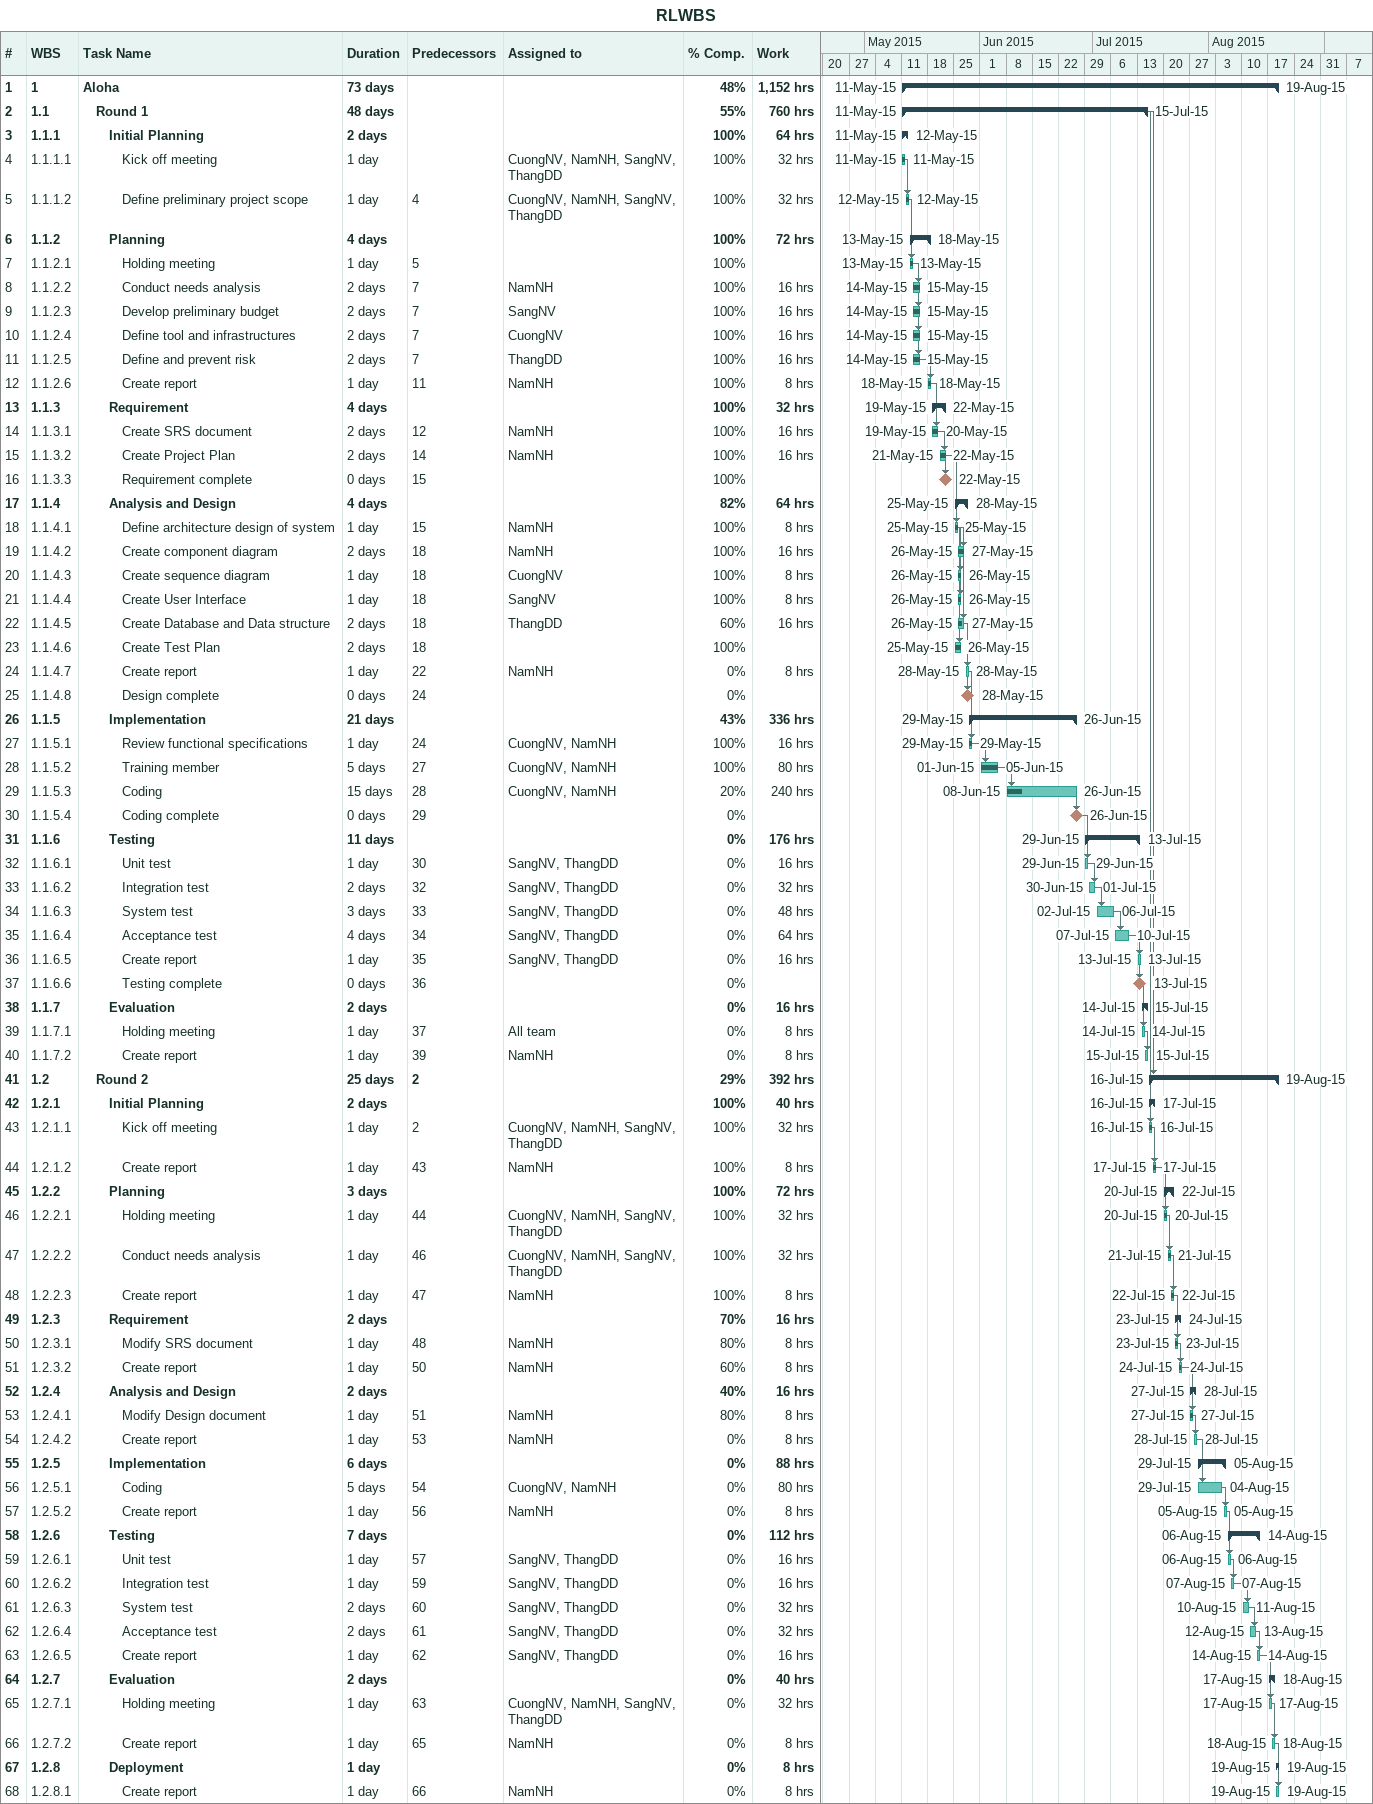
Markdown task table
RLWBS

| ID | WBS | Task | Duration | Start | Finish | Predecessors | Resources | % complete | Work (h) |
|---|---|---|---|---|---|---|---|---|---|
| 1 | 1 | **Aloha** | 73d | 2015-05-11 | 2015-08-19 |  |  | 48 | 1152 |
| 2 | 1.1 | **Round 1** | 48d | 2015-05-11 | 2015-07-15 |  |  | 55 | 760 |
| 3 | 1.1.1 | **Initial Planning** | 2d | 2015-05-11 | 2015-05-12 |  |  | 100 | 64 |
| 4 | 1.1.1.1 | Kick off meeting | 1d | 2015-05-11 | 2015-05-11 |  | CuongNV, NamNH, SangNV, ThangDD | 100 | 32 |
| 5 | 1.1.1.2 | Define preliminary project scope | 1d | 2015-05-12 | 2015-05-12 | 4 | CuongNV, NamNH, SangNV, ThangDD | 100 | 32 |
| 6 | 1.1.2 | **Planning** | 4d | 2015-05-13 | 2015-05-18 |  |  | 100 | 72 |
| 7 | 1.1.2.1 | Holding meeting | 1d | 2015-05-13 | 2015-05-13 | 5 |  | 100 |  |
| 8 | 1.1.2.2 | Conduct needs analysis | 2d | 2015-05-14 | 2015-05-15 | 7 | NamNH | 100 | 16 |
| 9 | 1.1.2.3 | Develop preliminary budget | 2d | 2015-05-14 | 2015-05-15 | 7 | SangNV | 100 | 16 |
| 10 | 1.1.2.4 | Define tool and infrastructures | 2d | 2015-05-14 | 2015-05-15 | 7 | CuongNV | 100 | 16 |
| 11 | 1.1.2.5 | Define and prevent risk | 2d | 2015-05-14 | 2015-05-15 | 7 | ThangDD | 100 | 16 |
| 12 | 1.1.2.6 | Create report | 1d | 2015-05-18 | 2015-05-18 | 11 | NamNH | 100 | 8 |
| 13 | 1.1.3 | **Requirement** | 4d | 2015-05-19 | 2015-05-22 |  |  | 100 | 32 |
| 14 | 1.1.3.1 | Create SRS document | 2d | 2015-05-19 | 2015-05-20 | 12 | NamNH | 100 | 16 |
| 15 | 1.1.3.2 | Create Project Plan | 2d | 2015-05-21 | 2015-05-22 | 14 | NamNH | 100 | 16 |
| 16 | 1.1.3.3 | Requirement complete | 0d | 2015-05-22 | 2015-05-22 | 15 |  | 100 |  |
| 17 | 1.1.4 | **Analysis and Design** | 4d | 2015-05-25 | 2015-05-28 |  |  | 82 | 64 |
| 18 | 1.1.4.1 | Define architecture design of system | 1d | 2015-05-25 | 2015-05-25 | 15 | NamNH | 100 | 8 |
| 19 | 1.1.4.2 | Create component diagram | 2d | 2015-05-26 | 2015-05-27 | 18 | NamNH | 100 | 16 |
| 20 | 1.1.4.3 | Create sequence diagram | 1d | 2015-05-26 | 2015-05-26 | 18 | CuongNV | 100 | 8 |
| 21 | 1.1.4.4 | Create User Interface | 1d | 2015-05-26 | 2015-05-26 | 18 | SangNV | 100 | 8 |
| 22 | 1.1.4.5 | Create Database and Data structure | 2d | 2015-05-26 | 2015-05-27 | 18 | ThangDD | 60 | 16 |
| 23 | 1.1.4.6 | Create Test Plan | 2d | 2015-05-25 | 2015-05-26 | 18 |  | 100 |  |
| 24 | 1.1.4.7 | Create report | 1d | 2015-05-28 | 2015-05-28 | 22 | NamNH | 0 | 8 |
| 25 | 1.1.4.8 | Design complete | 0d | 2015-05-28 | 2015-05-28 | 24 |  | 0 |  |
| 26 | 1.1.5 | **Implementation** | 21d | 2015-05-29 | 2015-06-26 |  |  | 43 | 336 |
| 27 | 1.1.5.1 | Review functional specifications | 1d | 2015-05-29 | 2015-05-29 | 24 | CuongNV, NamNH | 100 | 16 |
| 28 | 1.1.5.2 | Training member | 5d | 2015-06-01 | 2015-06-05 | 27 | CuongNV, NamNH | 100 | 80 |
| 29 | 1.1.5.3 | Coding | 15d | 2015-06-08 | 2015-06-26 | 28 | CuongNV, NamNH | 20 | 240 |
| 30 | 1.1.5.4 | Coding complete | 0d | 2015-06-26 | 2015-06-26 | 29 |  | 0 |  |
| 31 | 1.1.6 | **Testing** | 11d | 2015-06-29 | 2015-07-13 |  |  | 0 | 176 |
| 32 | 1.1.6.1 | Unit test | 1d | 2015-06-29 | 2015-06-29 | 30 | SangNV, ThangDD | 0 | 16 |
| 33 | 1.1.6.2 | Integration test | 2d | 2015-06-30 | 2015-07-01 | 32 | SangNV, ThangDD | 0 | 32 |
| 34 | 1.1.6.3 | System test | 3d | 2015-07-02 | 2015-07-06 | 33 | SangNV, ThangDD | 0 | 48 |
| 35 | 1.1.6.4 | Acceptance test | 4d | 2015-07-07 | 2015-07-10 | 34 | SangNV, ThangDD | 0 | 64 |
| 36 | 1.1.6.5 | Create report | 1d | 2015-07-13 | 2015-07-13 | 35 | SangNV, ThangDD | 0 | 16 |
| 37 | 1.1.6.6 | Testing complete | 0d | 2015-07-13 | 2015-07-13 | 36 |  | 0 |  |
| 38 | 1.1.7 | **Evaluation** | 2d | 2015-07-14 | 2015-07-15 |  |  | 0 | 16 |
| 39 | 1.1.7.1 | Holding meeting | 1d | 2015-07-14 | 2015-07-14 | 37 | All team | 0 | 8 |
| 40 | 1.1.7.2 | Create report | 1d | 2015-07-15 | 2015-07-15 | 39 | NamNH | 0 | 8 |
| 41 | 1.2 | **Round 2** | 25d | 2015-07-16 | 2015-08-19 | 2 |  | 29 | 392 |
| 42 | 1.2.1 | **Initial Planning** | 2d | 2015-07-16 | 2015-07-17 |  |  | 100 | 40 |
| 43 | 1.2.1.1 | Kick off meeting | 1d | 2015-07-16 | 2015-07-16 | 2 | CuongNV, NamNH, SangNV, ThangDD | 100 | 32 |
| 44 | 1.2.1.2 | Create report | 1d | 2015-07-17 | 2015-07-17 | 43 | NamNH | 100 | 8 |
| 45 | 1.2.2 | **Planning** | 3d | 2015-07-20 | 2015-07-22 |  |  | 100 | 72 |
| 46 | 1.2.2.1 | Holding meeting | 1d | 2015-07-20 | 2015-07-20 | 44 | CuongNV, NamNH, SangNV, ThangDD | 100 | 32 |
| 47 | 1.2.2.2 | Conduct needs analysis | 1d | 2015-07-21 | 2015-07-21 | 46 | CuongNV, NamNH, SangNV, ThangDD | 100 | 32 |
| 48 | 1.2.2.3 | Create report | 1d | 2015-07-22 | 2015-07-22 | 47 | NamNH | 100 | 8 |
| 49 | 1.2.3 | **Requirement** | 2d | 2015-07-23 | 2015-07-24 |  |  | 70 | 16 |
| 50 | 1.2.3.1 | Modify SRS document | 1d | 2015-07-23 | 2015-07-23 | 48 | NamNH | 80 | 8 |
| 51 | 1.2.3.2 | Create report | 1d | 2015-07-24 | 2015-07-24 | 50 | NamNH | 60 | 8 |
| 52 | 1.2.4 | **Analysis and Design** | 2d | 2015-07-27 | 2015-07-28 |  |  | 40 | 16 |
| 53 | 1.2.4.1 | Modify Design document | 1d | 2015-07-27 | 2015-07-27 | 51 | NamNH | 80 | 8 |
| 54 | 1.2.4.2 | Create report | 1d | 2015-07-28 | 2015-07-28 | 53 | NamNH | 0 | 8 |
| 55 | 1.2.5 | **Implementation** | 6d | 2015-07-29 | 2015-08-05 |  |  | 0 | 88 |
| 56 | 1.2.5.1 | Coding | 5d | 2015-07-29 | 2015-08-04 | 54 | CuongNV, NamNH | 0 | 80 |
| 57 | 1.2.5.2 | Create report | 1d | 2015-08-05 | 2015-08-05 | 56 | NamNH | 0 | 8 |
| 58 | 1.2.6 | **Testing** | 7d | 2015-08-06 | 2015-08-14 |  |  | 0 | 112 |
| 59 | 1.2.6.1 | Unit test | 1d | 2015-08-06 | 2015-08-06 | 57 | SangNV, ThangDD | 0 | 16 |
| 60 | 1.2.6.2 | Integration test | 1d | 2015-08-07 | 2015-08-07 | 59 | SangNV, ThangDD | 0 | 16 |
| 61 | 1.2.6.3 | System test | 2d | 2015-08-10 | 2015-08-11 | 60 | SangNV, ThangDD | 0 | 32 |
| 62 | 1.2.6.4 | Acceptance test | 2d | 2015-08-12 | 2015-08-13 | 61 | SangNV, ThangDD | 0 | 32 |
| 63 | 1.2.6.5 | Create report | 1d | 2015-08-14 | 2015-08-14 | 62 | SangNV, ThangDD | 0 | 16 |
| 64 | 1.2.7 | **Evaluation** | 2d | 2015-08-17 | 2015-08-18 |  |  | 0 | 40 |
| 65 | 1.2.7.1 | Holding meeting | 1d | 2015-08-17 | 2015-08-17 | 63 | CuongNV, NamNH, SangNV, ThangDD | 0 | 32 |
| 66 | 1.2.7.2 | Create report | 1d | 2015-08-18 | 2015-08-18 | 65 | NamNH | 0 | 8 |
| 67 | 1.2.8 | **Deployment** | 1d | 2015-08-19 | 2015-08-19 |  |  | 0 | 8 |
| 68 | 1.2.8.1 | Create report | 1d | 2015-08-19 | 2015-08-19 | 66 | NamNH | 0 | 8 |
